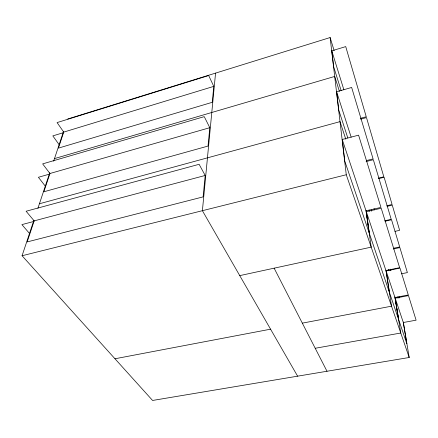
<?xml version="1.0" encoding="UTF-8"?>
<svg xmlns="http://www.w3.org/2000/svg" width="438" height="438" viewBox="0 0 438 438"><rect width="100%" height="100%" fill="white"/><g stroke="black" fill="none" stroke-linecap="round" stroke-linejoin="round"><path stroke-width="0.66" d="M205.192 175.468L203.123 196.876L27.151 241.935L34.164 220.878L205.192 175.468L199.126 164.299L26.11 211.242L34.164 220.878M209.802 127.688L208.028 146.062L43.855 191.784L49.948 173.503L209.802 127.688L204.25 116.645L42.65 163.889L49.948 173.503M213.788 86.374L212.249 102.311L58.402 148.126L63.74 132.101L57.082 122.58L208.674 75.528L213.788 86.374L63.74 132.101M215.556 73.113L202.4 210.694L297.605 376.176M403.283 322.029L409.201 357.49L152.577 400.458L22.07 255.748L33.846 220.451M37.92 208.258L49.751 172.802M53.628 161.189L63.587 131.351M67.698 119.021L330.121 37.542L334.134 50.589M341.18 90.671L333.647 66.702L331.78 50.846L345.724 46.598L366.245 116.749L360.441 118.331M63.565 132.626L52.834 135.895L59.207 144.781M54.487 158.611L334.698 76.447L339.412 91.323M347.805 137.954L338.777 110.201L336.603 91.772L351.654 87.463L373.088 158.89L366.496 160.565M49.773 174.028L38.402 177.286L45.519 186.424M39.42 203.763L340.014 121.633L345.779 139.169M360.688 119.152L366.486 117.576L383.814 176.799L378.766 178.036M342.226 139.492L358.574 135.156L380.961 207.398L366.037 210.87L342.226 139.492L344.783 161.162L369.086 232.638L366.037 210.87M33.989 221.404L21.9 224.612L29.477 233.427M366.097 161.562L373.335 159.728L391.216 219.312L384.821 220.763M22.07 255.748L346.266 174.746L330.121 37.542M378.388 178.682L384.126 177.275L392.087 204.502L386.885 205.712M387.082 206.358L392.273 205.154L399.631 230.322L394.983 231.352M366.31 211.696L381.219 208.236L399.642 267.678L385.922 270.498L366.31 211.696L369.365 233.465L389.262 291.993M385.079 221.228L391.539 219.766L399.691 246.944L393.795 248.204M239.756 275.622L371.2 247.141L366.08 210.64M393.335 248.987L399.883 247.59L407.378 272.589L401.383 273.805M386.113 270.941L399.976 268.094L408.293 294.96L394.983 297.533L386.113 270.941L389.497 292.677L398.46 319.045L394.983 297.533M395.196 298.168L408.49 295.595L416.1 320.178L403.316 322.51L395.196 298.168L398.673 319.669L406.858 343.742L403.316 322.51M114.975 358.766L270.569 329.184M302.324 323.145L391.534 306.184L385.927 270.126M315.212 348.27L400.775 333.022L394.934 296.893M274.133 268.176L327 371.254M346.266 174.746L409.201 357.49M369.042 209.955L369.469 211.253M388.572 269.365L388.988 270.635M397.633 296.942L398.06 298.234M371.221 209.901L371.643 211.193M390.504 269.162L390.926 270.46M336.603 91.772L351.145 137.132M374.057 208.597L374.474 209.895M331.78 50.846L343.874 89.768M399.034 296.581L399.259 297.922M390.482 269.354L390.701 270.706"/></g></svg>
